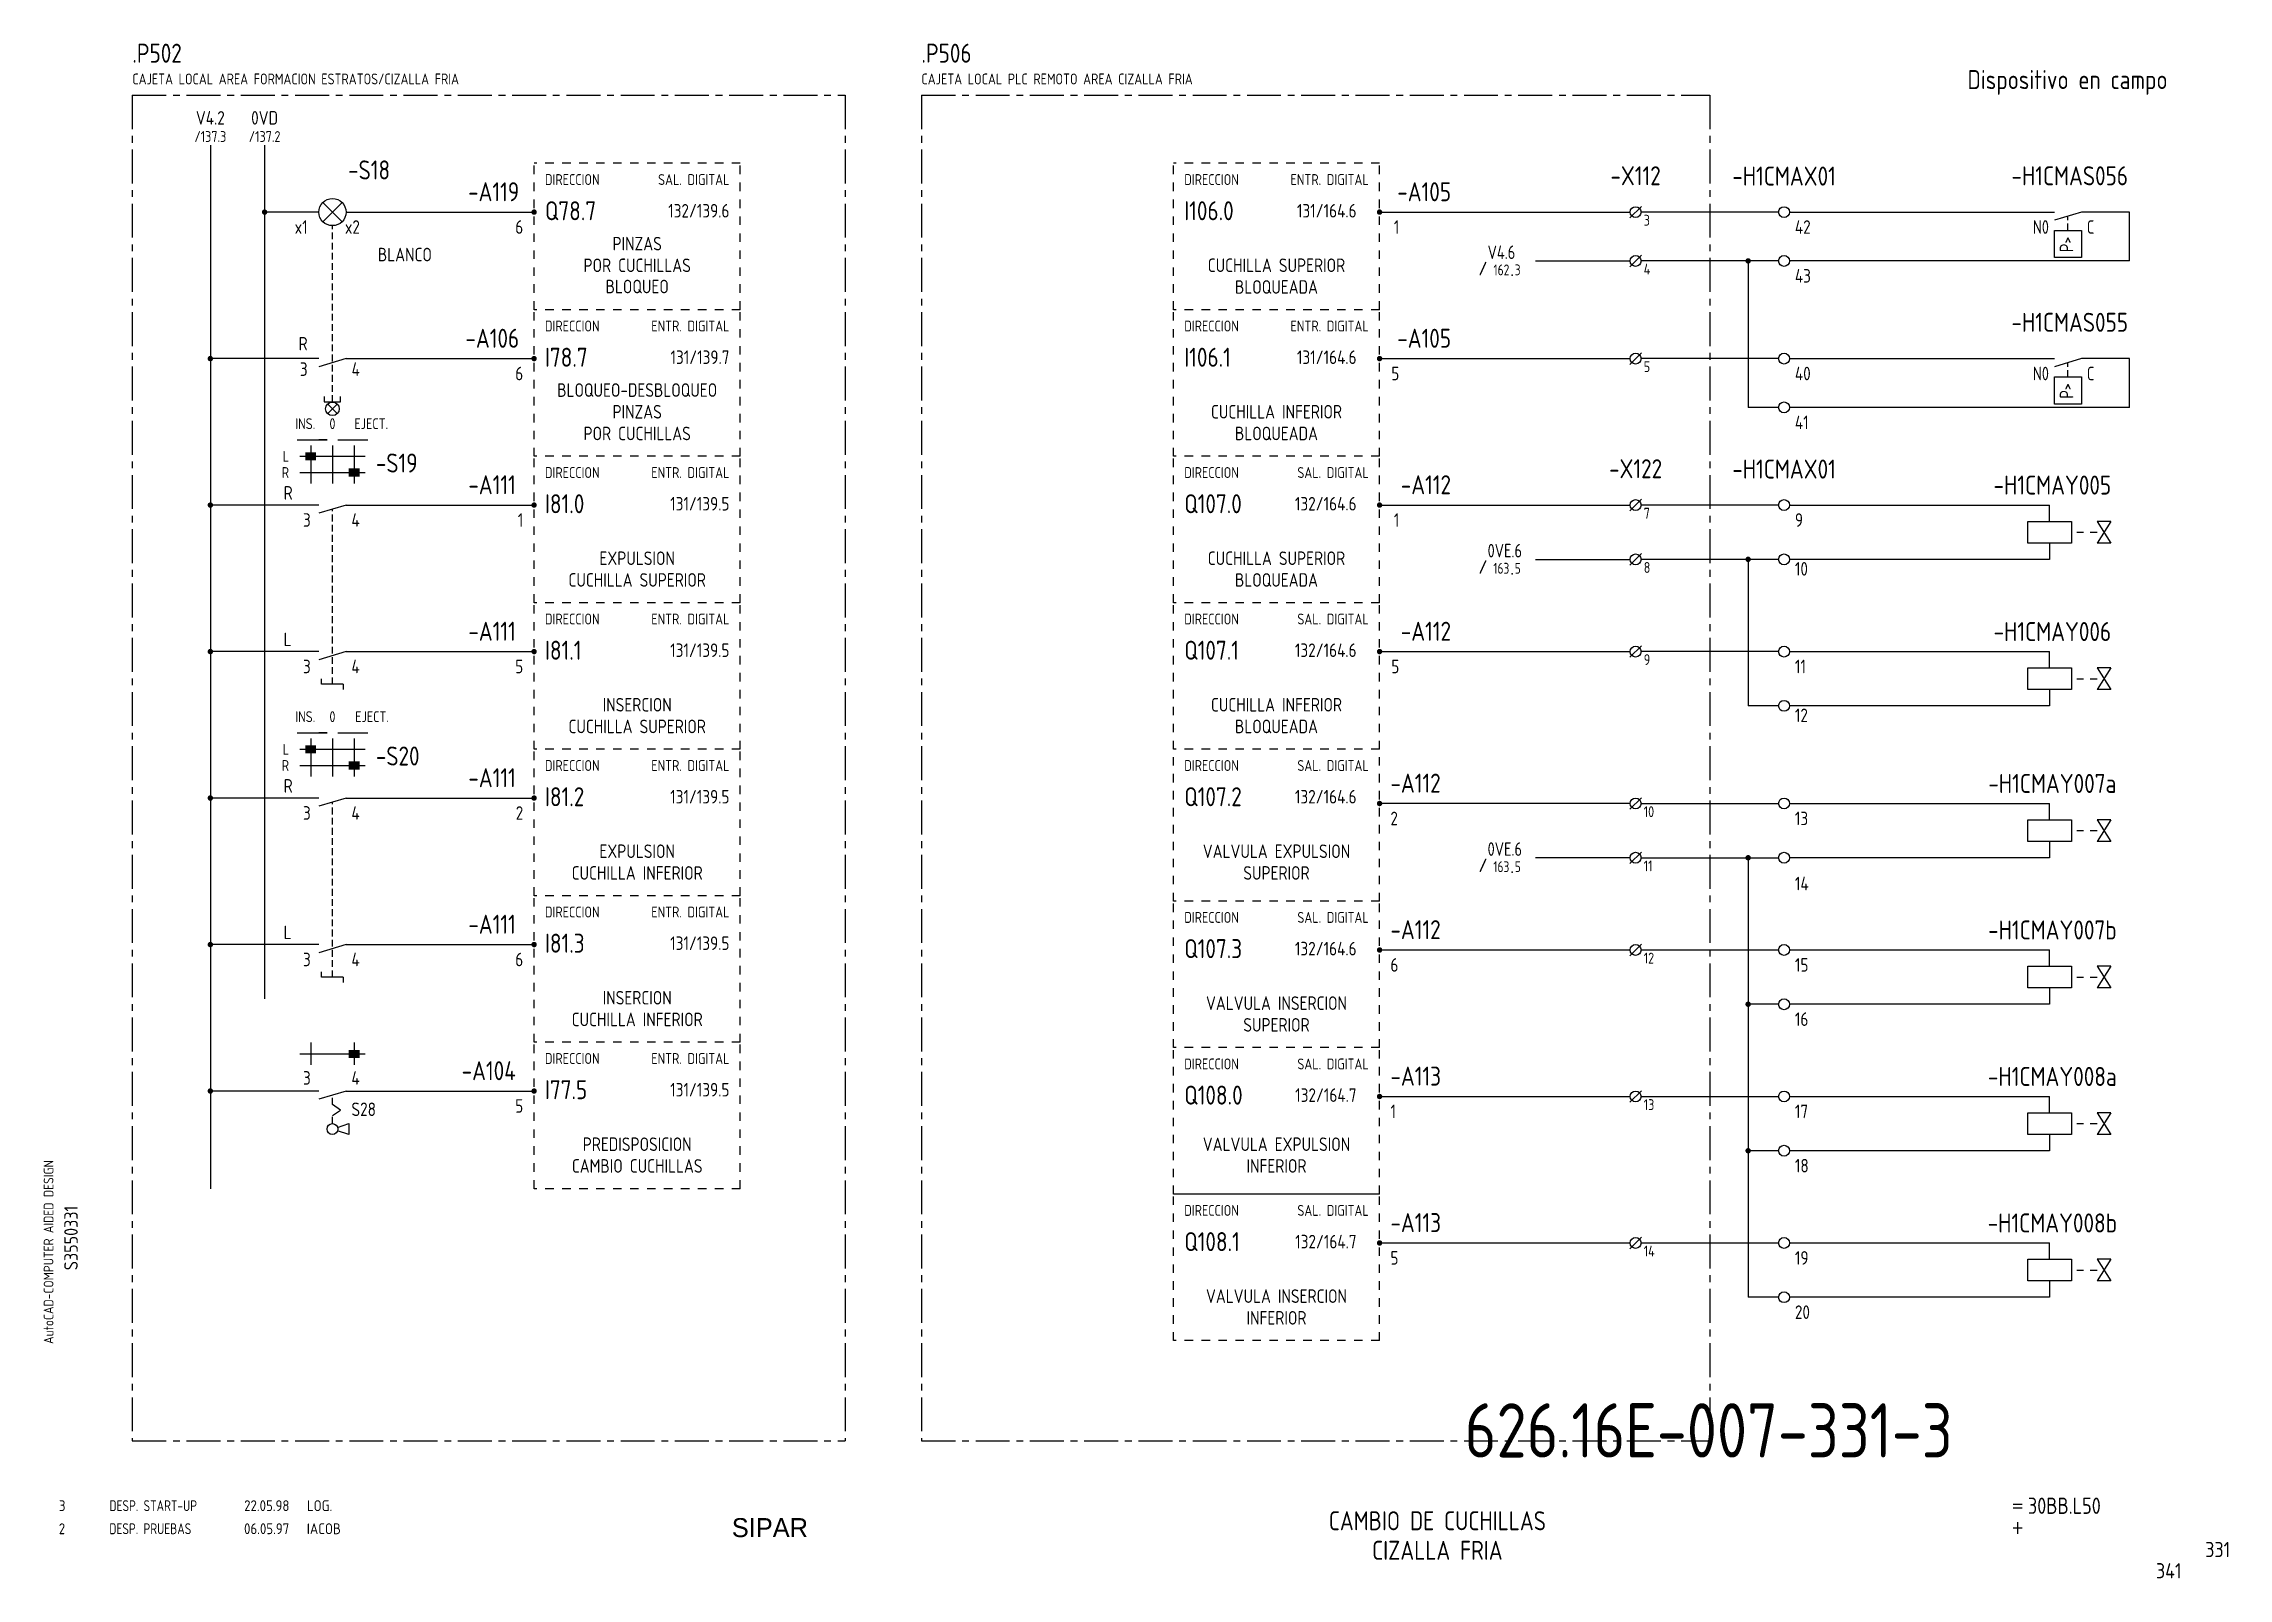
# Model space of a CAD drawing. Extents: x 10 to 412, y 6 to 288.
import ezdxf
from ezdxf.enums import TextEntityAlignment as Align

# ---------------------------------------------------------------- set-up
doc = ezdxf.new("R2010")
doc.units = 0
doc.header["$LTSCALE"] = 5
doc.header["$MEASUREMENT"] = 0
doc.header["$PDSIZE"] = -2
for name, pattern in [('CENTER', [2, 1.25, -0.25, 0.25, -0.25]), ('HIDDEN', [0.375, 0.25, -0.125]), ('HIDDEN1', [0.625, 0.3125, -0.3125])]:
    doc.linetypes.add(name, pattern=pattern)
doc.layers.get('0').update_dxf_attribs({"linetype": 'CONTINUOUS'})
doc.layers.add('3', color=3, linetype='CONTINUOUS')
doc.layers.add('CART', color=7, linetype='CONTINUOUS')
doc.styles.add('DIN', font='DIN.shx', dxfattribs={"width": 0.85})
doc.styles.add('ISO', font='DIN', dxfattribs={"width": 0.8})
doc.styles.add('N', font='ROMANS', dxfattribs={"width": 0.85, "height": 3})
doc.styles.add('SIMPLEX', font='SIMPLEX', dxfattribs={"width": 0.85})
doc.styles.add('X', font='UNIV.SHX', dxfattribs={"height": 3.5})

# ---------------------------------------------------------------- blocks, each defined once
blk = doc.blocks.new('CEI1076')
blk.add_point((-3.5, -1))
at = {"style": 'ISO'}
blk.add_text('/', height=2.5, dxfattribs=at).set_placement((-8, -1), align=Align.RIGHT)
for tag, height, style, flags, p in [('FG', 2, 'ISO', 8, (-4, -1)), ('#LINEA', 2.5, 'SIMPLEX', 1, (13.5, -4))]:
    blk.add_attdef(tag, text='', height=height, dxfattribs=dict(style=style, flags=flags)).set_placement(p, align=Align.RIGHT)
for tag, p, height, style, flags in [('CAT', (-3, -1), 2, 'ISO', 8), ('PRES', (2.5, -8.5), 2.5, 'SIMPLEX', 9)]:
    blk.add_attdef(tag, p, '', height=height, dxfattribs=dict(style=style, flags=flags))
at = {"color": 7, "linetype": 'Continuous', "style": 'ISO'}
blk.add_attdef('NOME', (3.5, 1), '', height=2.5, dxfattribs=at)
blk = doc.blocks.new('B5-3')
at = {"linetype": 'Continuous', "const_width": 0.5}
blk.add_lwpolyline([(-0.25, 0, 1), (0.25, 0, 1)], format="xyb", close=True, dxfattribs=at)
blk = doc.blocks.new('NORM')
at = {"color": 7}
blk.add_circle((1, 0), 1, dxfattribs=at)
at = {"color": 7, "style": 'SIMPLEX', "flags": 9}
for tag, p in [('QUADRO', (-6.5, 4)), ('SEZIONE', (-6.5, 2.5)), ('NUMO', (-6.5, 1)), ('NUMM', (-6.5, -0.5)), ('NOTEM', (-6.5, -2)), ('NOTEV', (-6.5, -3.5)), ('UTENZA', (-6.5, -5)), ('RIP', (-6.5, -6.5)), ('RAGGIO', (-6.5, -8))]:
    blk.add_attdef(tag, p, '', height=1, dxfattribs=at)
at = {"color": 7, "style": 'SIMPLEX', "width": 0.85, "flags": 8}
blk.add_attdef('NUMI', (2.5, 0.5), '', height=2.5, dxfattribs=at)
at = {"color": 3, "style": 'SIMPLEX', "flags": 8}
blk.add_attdef('MORSETTIERA', (2.5, -2.5), '', height=2, dxfattribs=at)
blk = doc.blocks.new('NORMALE')
at = {"linetype": 'Continuous'}
blk.add_line((-1.06, -1.06), (1.06, 1.06), dxfattribs=at)
at = {"color": 7}
blk.add_circle((0, 0), 1, dxfattribs=at)
at = {"color": 7, "style": 'SIMPLEX', "flags": 9}
for tag, p in [('QUADRO', (-7.5, 4)), ('SEZIONE', (-7.5, 2.5)), ('NUMO', (-7.5, 1)), ('NUMM', (-7.5, -0.5)), ('NOTEM', (-7.5, -2)), ('NOTEV', (-7.5, -3.5)), ('UTENZA', (-7.5, -5)), ('RIP', (-7.5, -6.5)), ('RAGGIO', (-7.5, -8))]:
    blk.add_attdef(tag, p, '', height=1, dxfattribs=at)
at = {"color": 3, "style": 'SIMPLEX', "flags": 8}
for tag, p in [('NUMI', (1.5, 0.5)), ('MORSETTIERA', (1.5, -2.5))]:
    blk.add_attdef(tag, p, '', height=2, dxfattribs=at)
blk = doc.blocks.new('LUM')
at = {"style": 'DIN', "width": 0.85}
for s, p in [('x1', (-4.57, -4)), ('x2', (5.06, -4)), ('R', (-4.57, -25.5)), ('3', (-4.57, -30.2)), ('4', (5.06, -30.2))]:
    blk.add_text(s, height=2.5, dxfattribs=at).set_placement(p, align=Align.RIGHT)
blk = doc.blocks.new('DESP')
at = {"color": 3, "style": 'DIN'}
for s, width, p in [('3', 0.9, (7.45, 13.02)), ('DESP. START-UP', 0.8, (16.76, 13.02)), ('22.05.98', 0.9, (41.59, 13.02)), ('LOG.', 0.9, (53.16, 13.02))]:
    blk.add_text(s, height=2, dxfattribs=dict(at, width=width)).set_placement(p)

msp = doc.modelspace()

# ---------------------------------------------------------------- linework, layer by layer
at = {"color": 3, "linetype": 'CENTER'}
for p, q in [((26, 279), (26, 31)), ((26, 279), (157.36, 279)), ((157.36, 279), (157.36, 31)), ((171.42, 279), (171.42, 31)), ((171.42, 279), (316.71, 279)), ((316.71, 279), (316.71, 31)), ((26, 31), (157.36, 31)), ((171.42, 31), (316.71, 31))]:
    msp.add_line(p, q, dxfattribs=at)
for p, q in [((40.38, 269.82), (40.38, 77.46)), ((50.38, 269.82), (50.38, 112.46)), ((60.38, 257.46), (50.38, 257.46)), ((65.38, 257.46), (70.38, 257.46)), ((70.38, 257.46), (100.04, 257.46)), ((255.85, 257.46), (302.03, 257.46)), ((329.39, 257.46), (304.03, 257.46)), ((331.39, 257.46), (380.2, 257.46)), ((385.2, 257.46), (380.2, 255.96)), ((380.2, 254.08), (385.2, 254.08)), ((380.2, 249.08), (380.2, 254.08)), ((394.03, 257.46), (385.2, 257.46)), ((385.2, 254.08), (385.2, 249.08)), ((394.03, 248.46), (394.03, 257.46)), ((284.6, 248.46), (302.03, 248.46)), ((329.39, 248.46), (304.03, 248.46)), ((323.77, 248.46), (323.77, 221.46)), ((394.03, 248.46), (331.39, 248.46)), ((385.2, 249.08), (380.2, 249.08)), ((60.38, 230.46), (40.38, 230.46)), ((65.38, 230.46), (60.38, 228.96)), ((65.38, 230.46), (70.38, 230.46)), ((70.38, 230.46), (100.04, 230.46)), ((255.85, 230.46), (302.03, 230.46)), ((329.39, 230.46), (304.03, 230.46)), ((331.39, 230.46), (380.2, 230.46)), ((385.2, 230.46), (380.2, 228.96)), ((394.03, 230.46), (385.2, 230.46)), ((394.03, 221.46), (394.03, 230.46)), ((380.2, 227.08), (385.2, 227.08)), ((380.2, 222.08), (380.2, 227.08)), ((385.2, 227.08), (385.2, 222.08)), ((61.38, 223.46), (61.38, 222.46)), ((61.38, 222.46), (64.38, 222.46)), ((64.38, 222.46), (64.38, 223.46)), ((329.39, 221.46), (323.77, 221.46)), ((394.03, 221.46), (331.39, 221.46)), ((385.2, 222.08), (380.2, 222.08)), ((56.38, 215.46), (61.88, 215.46)), ((58.88, 214.46), (58.88, 207.46)), ((62.88, 214.46), (62.88, 207.46)), ((63.88, 215.46), (69.38, 215.46)), ((66.88, 214.46), (66.88, 207.46)), ((56.88, 212.46), (68.88, 212.46)), ((56.88, 209.46), (68.88, 209.46)), ((60.38, 203.46), (40.38, 203.46)), ((65.38, 203.46), (60.38, 201.96)), ((65.38, 203.46), (89.38, 203.46)), ((71.38, 203.46), (100.04, 203.46)), ((255.85, 203.46), (302.03, 203.46)), ((329.39, 203.46), (304.03, 203.46)), ((331.39, 203.46), (379.33, 203.46)), ((384.33, 198.46), (385.58, 198.46)), ((386.83, 198.46), (388.08, 198.46)), ((284.6, 193.46), (302.03, 193.46)), ((329.39, 193.46), (304.03, 193.46)), ((323.77, 193.46), (323.77, 166.46)), ((379.33, 193.46), (331.39, 193.46)), ((60.38, 176.46), (40.38, 176.46)), ((65.38, 176.46), (60.38, 174.96)), ((65.38, 176.46), (89.38, 176.46)), ((71.38, 176.46), (100.04, 176.46)), ((255.85, 176.46), (302.03, 176.46)), ((329.39, 176.46), (304.03, 176.46)), ((331.39, 176.46), (379.33, 176.46)), ((384.33, 171.46), (385.58, 171.46)), ((386.83, 171.46), (388.08, 171.46)), ((329.39, 166.46), (323.77, 166.46)), ((379.33, 166.46), (331.39, 166.46)), ((56.38, 161.46), (61.88, 161.46)), ((63.88, 161.46), (69.38, 161.46)), ((56.88, 158.46), (68.88, 158.46)), ((58.88, 160.46), (58.88, 153.46)), ((62.88, 160.46), (62.88, 153.46)), ((66.88, 160.46), (66.88, 153.46)), ((56.88, 155.46), (68.88, 155.46)), ((60.38, 149.46), (40.38, 149.46)), ((65.38, 149.46), (60.38, 147.96)), ((65.38, 149.46), (89.38, 149.46)), ((71.38, 149.46), (100.04, 149.46)), ((302.03, 148.46), (255.85, 148.46)), ((304.03, 148.46), (329.39, 148.46)), ((331.39, 148.46), (379.33, 148.46)), ((384.33, 143.46), (385.58, 143.46)), ((386.83, 143.46), (388.08, 143.46)), ((302.03, 138.46), (284.6, 138.46)), ((304.03, 138.46), (329.39, 138.46)), ((323.77, 138.46), (323.77, 57.46)), ((379.33, 138.46), (331.39, 138.46)), ((60.38, 122.46), (40.38, 122.46)), ((65.38, 122.46), (60.38, 120.96)), ((65.38, 122.46), (89.38, 122.46)), ((71.38, 122.46), (100.04, 122.46)), ((255.85, 121.46), (302.03, 121.46)), ((304.03, 121.46), (329.39, 121.46)), ((331.39, 121.46), (379.33, 121.46)), ((384.33, 116.46), (385.58, 116.46)), ((386.83, 116.46), (388.08, 116.46)), ((329.39, 111.46), (323.77, 111.46)), ((379.33, 111.46), (331.39, 111.46)), ((56.88, 102.29), (68.88, 102.29)), ((58.88, 104.38), (58.88, 100.29)), ((66.88, 104.38), (66.88, 100.29)), ((60.38, 95.46), (40.38, 95.46)), ((65.38, 95.46), (60.38, 93.96)), ((64.38, 91.96), (62.88, 92.96)), ((65.38, 95.46), (100.04, 95.46)), ((255.85, 94.46), (302.03, 94.46)), ((304.03, 94.46), (329.39, 94.46)), ((331.39, 94.46), (379.33, 94.46)), ((62.88, 90.96), (64.38, 91.96)), ((63.83, 88.77), (65.88, 89.46)), ((65.88, 89.46), (65.88, 87.46)), ((384.33, 89.46), (385.58, 89.46)), ((386.83, 89.46), (388.08, 89.46)), ((65.88, 87.46), (63.83, 88.14)), ((329.39, 84.46), (323.77, 84.46)), ((379.33, 84.46), (331.39, 84.46)), ((255.85, 67.46), (302.03, 67.46)), ((304.03, 67.46), (329.39, 67.46)), ((331.39, 67.46), (379.33, 67.46)), ((384.33, 62.46), (385.58, 62.46)), ((386.83, 62.46), (388.08, 62.46)), ((329.39, 57.46), (323.77, 57.46)), ((379.33, 57.46), (331.39, 57.46))]:
    msp.add_line(p, q)
at = {"linetype": 'HIDDEN1'}
for p, q in [((138.04, 266.46), (100.04, 266.46)), ((100.04, 239.46), (100.04, 266.46)), ((138.04, 239.46), (138.04, 266.46)), ((217.85, 239.46), (217.85, 266.46)), ((255.85, 266.46), (217.85, 266.46)), ((255.85, 239.46), (255.85, 266.46)), ((100.04, 212.46), (100.04, 239.46)), ((138.04, 239.46), (100.04, 239.46)), ((138.04, 212.46), (138.04, 239.46)), ((255.85, 239.46), (217.85, 239.46)), ((255.85, 239.46), (217.85, 239.46)), ((217.85, 212.46), (217.85, 239.46)), ((255.85, 212.46), (255.85, 239.46)), ((100.04, 185.46), (100.04, 212.46)), ((138.04, 212.46), (100.04, 212.46)), ((138.04, 185.46), (138.04, 212.46)), ((217.85, 185.46), (217.85, 212.46)), ((255.85, 212.46), (217.85, 212.46)), ((255.85, 212.46), (217.85, 212.46)), ((255.85, 185.46), (255.85, 212.46)), ((138.04, 185.46), (100.04, 185.46)), ((100.04, 158.46), (100.04, 185.46)), ((138.04, 158.46), (138.04, 185.46)), ((255.85, 185.46), (217.85, 185.46)), ((255.85, 185.46), (217.85, 185.46)), ((217.85, 158.46), (217.85, 185.46)), ((255.85, 158.46), (255.85, 185.46)), ((100.04, 131.46), (100.04, 158.46)), ((138.04, 158.46), (100.04, 158.46)), ((138.04, 131.46), (138.04, 158.46)), ((255.85, 158.46), (217.85, 158.46)), ((217.85, 130.46), (217.85, 157.46)), ((255.85, 130.46), (255.85, 157.46)), ((138.04, 131.46), (100.04, 131.46)), ((100.04, 104.46), (100.04, 131.46)), ((138.04, 104.46), (138.04, 131.46)), ((255.85, 130.46), (217.85, 130.46)), ((217.85, 103.46), (217.85, 130.46)), ((255.85, 103.46), (255.85, 130.46)), ((138.04, 104.46), (100.04, 104.46)), ((100.04, 77.46), (100.04, 104.46)), ((138.04, 77.46), (138.04, 104.46)), ((255.85, 103.46), (217.85, 103.46)), ((217.85, 76.46), (217.85, 103.46)), ((255.85, 76.46), (255.85, 103.46)), ((138.04, 77.46), (100.04, 77.46)), ((217.85, 49.46), (217.85, 76.46)), ((255.85, 49.46), (255.85, 76.46)), ((255.85, 49.46), (217.85, 49.46))]:
    msp.add_line(p, q, dxfattribs=at)
at = {"linetype": 'Continuous'}
for p, q in [((61.12, 255.69), (64.65, 259.23)), ((64.65, 255.69), (61.12, 259.23)), ((63.77, 220.32), (62, 222.09)), ((62, 220.32), (63.77, 222.09)), ((379.33, 200.46), (379.33, 203.46)), ((375.33, 200.46), (383.33, 200.46)), ((375.33, 196.46), (375.33, 200.46)), ((383.33, 200.46), (383.33, 196.46)), ((390.58, 200.46), (388.08, 200.46)), ((388.08, 200.46), (390.58, 196.46)), ((390.58, 200.46), (388.08, 196.46)), ((383.33, 196.46), (375.33, 196.46)), ((379.33, 196.46), (379.33, 193.46)), ((390.58, 196.46), (388.08, 196.46)), ((375.33, 173.46), (383.33, 173.46)), ((375.33, 169.46), (375.33, 173.46)), ((379.33, 173.46), (379.33, 176.46)), ((383.33, 173.46), (383.33, 169.46)), ((390.58, 173.46), (388.08, 169.46)), ((388.08, 173.46), (390.58, 169.46)), ((390.58, 173.46), (388.08, 173.46)), ((60.88, 170.46), (60.88, 171.46)), ((64.88, 170.46), (60.88, 170.46)), ((64.88, 170.46), (64.88, 169.46)), ((383.33, 169.46), (375.33, 169.46)), ((379.33, 169.46), (379.33, 166.46)), ((390.58, 169.46), (388.08, 169.46)), ((375.33, 145.46), (383.33, 145.46)), ((375.33, 141.46), (375.33, 145.46)), ((379.33, 145.46), (379.33, 148.46)), ((383.33, 145.46), (383.33, 141.46)), ((390.58, 145.46), (388.08, 141.46)), ((388.08, 145.46), (390.58, 141.46)), ((390.58, 145.46), (388.08, 145.46)), ((383.33, 141.46), (375.33, 141.46)), ((379.33, 141.46), (379.33, 138.46)), ((390.58, 141.46), (388.08, 141.46)), ((379.33, 118.46), (379.33, 121.46)), ((60.88, 116.46), (60.88, 117.46)), ((375.33, 118.46), (383.33, 118.46)), ((375.33, 114.46), (375.33, 118.46)), ((383.33, 118.46), (383.33, 114.46)), ((388.08, 118.46), (390.58, 114.46)), ((390.58, 118.46), (388.08, 114.46)), ((390.58, 118.46), (388.08, 118.46)), ((64.88, 116.46), (60.88, 116.46)), ((64.88, 116.46), (64.88, 115.46)), ((383.33, 114.46), (375.33, 114.46)), ((379.33, 114.46), (379.33, 111.46)), ((390.58, 114.46), (388.08, 114.46)), ((379.33, 91.46), (379.33, 94.46)), ((375.33, 91.46), (383.33, 91.46)), ((375.33, 87.46), (375.33, 91.46)), ((383.33, 91.46), (383.33, 87.46)), ((388.08, 91.46), (390.58, 87.46)), ((390.58, 91.46), (388.08, 87.46)), ((390.58, 91.46), (388.08, 91.46)), ((383.33, 87.46), (375.33, 87.46)), ((379.33, 87.46), (379.33, 84.46)), ((390.58, 87.46), (388.08, 87.46)), ((255.85, 76.46), (217.85, 76.46)), ((375.33, 60.46), (375.33, 64.46)), ((375.33, 64.46), (383.33, 64.46)), ((379.33, 64.46), (379.33, 67.46)), ((383.33, 64.46), (383.33, 60.46)), ((388.08, 64.46), (390.58, 60.46)), ((390.58, 64.46), (388.08, 60.46)), ((390.58, 64.46), (388.08, 64.46)), ((383.33, 60.46), (375.33, 60.46)), ((379.33, 60.46), (379.33, 57.46)), ((390.58, 60.46), (388.08, 60.46))]:
    msp.add_line(p, q, dxfattribs=at)
at = {"linetype": 'HIDDEN'}
for p, q in [((62.88, 222.45), (62.88, 254.96)), ((382.7, 254.08), (382.7, 256.71)), ((382.7, 227.08), (382.7, 229.71)), ((62.88, 170.46), (62.88, 202.71)), ((62.88, 116.46), (62.88, 148.71)), ((62.88, 92.96), (62.88, 94.71)), ((62.88, 89.46), (62.88, 90.96))]:
    msp.add_line(p, q, dxfattribs=at)
at = {"const_width": 0.5}
for points in [[(50.13, 257.46, 1), (50.63, 257.46, 1)], [(40.13, 230.46, 1), (40.63, 230.46, 1)], [(40.13, 203.46, 1), (40.63, 203.46, 1)], [(40.13, 176.46, 1), (40.63, 176.46, 1)], [(40.13, 149.46, 1), (40.63, 149.46, 1)], [(323.52, 138.46, 1), (324.02, 138.46, 1)], [(40.13, 122.46, 1), (40.63, 122.46, 1)], [(323.52, 111.46, 1), (324.02, 111.46, 1)], [(40.13, 95.46, 1), (40.63, 95.46, 1)], [(323.52, 84.46, 1), (324.02, 84.46, 1)]]:
    msp.add_lwpolyline(points, format="xyb", close=True, dxfattribs=at)
for points in [[(61.88, 215.46), (60.38, 215.46)], [(63.88, 215.46), (65.38, 215.46)], [(61.88, 161.46), (60.38, 161.46)], [(63.88, 161.46), (65.38, 161.46)]]:
    msp.add_lwpolyline(points)
at = {"const_width": 1.5}
for points in [[(57.88, 212.46), (59.88, 212.46)], [(65.88, 209.46), (67.88, 209.46)], [(57.88, 158.46), (59.88, 158.46)], [(65.88, 155.46), (67.88, 155.46)], [(65.88, 102.29), (67.88, 102.29)]]:
    msp.add_lwpolyline(points, dxfattribs=at)
for centre, radius in [((62.88, 257.46), 2.5), ((330.39, 148.46), 1), ((330.39, 138.46), 1), ((330.39, 121.46), 1), ((330.39, 111.46), 1), ((330.39, 94.46), 1), ((62.88, 88.46), 1), ((330.39, 84.46), 1), ((330.39, 67.46), 1), ((330.39, 57.46), 1)]:
    msp.add_circle(centre, radius)
at = {"linetype": 'Continuous'}
msp.add_circle((62.88, 221.2), 1.25, dxfattribs=at)

# ---------------------------------------------------------------- block references
for p in [(100.04, 257.46), (100.04, 230.46), (100.04, 203.46), (100.04, 176.46), (100.04, 149.46), (255.85, 148.46), (100.04, 122.46), (255.85, 121.46), (100.04, 95.46), (255.85, 94.46), (255.85, 67.46)]:
    msp.add_blockref('B5-3', p)
at = {"xscale": -1}
for p in [(255.85, 257.46), (255.85, 230.46), (255.85, 203.46), (255.85, 176.46)]:
    msp.add_blockref('B5-3', p, dxfattribs=at)
at = {"linetype": 'Continuous'}
ref = msp.add_blockref('NORMALE', (303.03, 257.46), dxfattribs=at)
ref.add_attrib('MORSETTIERA', '3', (304.53, 254.96), dxfattribs={"color": 7, "height": 2, "style": 'DIN', "width": 0.85, "flags": 8})
for name, p in [('NORM', (329.39, 257.46)), ('LUM', (62.88, 257.46)), ('NORM', (329.39, 248.46)), ('NORM', (329.39, 230.46)), ('NORM', (329.39, 221.46)), ('NORM', (329.39, 203.46)), ('NORM', (329.39, 193.46)), ('NORM', (329.39, 176.46)), ('NORM', (329.39, 166.46)), ('DESP', (5.02, 5.02))]:
    msp.add_blockref(name, p, dxfattribs=at)
ref = msp.add_blockref('CEI1076', (283.76, 246.81))
ref.add_attrib('NOME', 'V4.6', (275.76, 248.81), dxfattribs={"color": 7, "linetype": 'Continuous', "height": 2.5, "style": 'DIN', "width": 0.8})
ref.add_attrib('FG', '162', dxfattribs={"height": 2, "style": 'DIN', "width": 0.8, "flags": 8}).set_placement((279.76, 245.81), align=Align.RIGHT)
ref.add_attrib('CAT', '3', (280.76, 245.81), dxfattribs={"height": 2, "style": 'DIN', "width": 0.8, "flags": 8})
ref = msp.add_blockref('NORMALE', (303.03, 248.46), dxfattribs=at)
ref.add_attrib('MORSETTIERA', '4', (304.53, 245.96), dxfattribs={"color": 7, "height": 2, "style": 'DIN', "width": 0.85, "flags": 8})
at = {"rotation": 180}
for p in [(323.77, 248.46), (323.77, 193.46)]:
    msp.add_blockref('B5-3', p, dxfattribs=at)
at = {"linetype": 'Continuous'}
ref = msp.add_blockref('NORMALE', (303.03, 230.46), dxfattribs=at)
ref.add_attrib('MORSETTIERA', '5', (304.53, 227.96), dxfattribs={"color": 7, "height": 2, "style": 'DIN', "width": 0.85, "flags": 8})
ref = msp.add_blockref('NORMALE', (303.03, 203.46), dxfattribs=at)
ref.add_attrib('MORSETTIERA', '7', (304.53, 200.96), dxfattribs={"color": 7, "height": 2, "style": 'DIN', "width": 0.85, "flags": 8})
ref = msp.add_blockref('CEI1076', (283.76, 191.81))
ref.add_attrib('NOME', '0VE.6', (275.76, 193.81), dxfattribs={"color": 7, "linetype": 'Continuous', "height": 2.5, "style": 'DIN', "width": 0.8})
ref.add_attrib('FG', '163', dxfattribs={"height": 2, "style": 'DIN', "width": 0.8, "flags": 8}).set_placement((279.76, 190.81), align=Align.RIGHT)
ref.add_attrib('CAT', '5', (280.76, 190.81), dxfattribs={"height": 2, "style": 'DIN', "width": 0.8, "flags": 8})
ref = msp.add_blockref('NORMALE', (303.03, 193.46), dxfattribs=at)
ref.add_attrib('MORSETTIERA', '8', (304.53, 190.96), dxfattribs={"color": 7, "height": 2, "style": 'DIN', "width": 0.85, "flags": 8})
ref = msp.add_blockref('NORMALE', (303.03, 176.46), dxfattribs=at)
ref.add_attrib('MORSETTIERA', '9', (304.53, 173.96), dxfattribs={"color": 7, "height": 2, "style": 'DIN', "width": 0.85, "flags": 8})
ref = msp.add_blockref('NORMALE', (303.03, 148.46), dxfattribs=at)
ref.add_attrib('MORSETTIERA', '10', (304.53, 145.96), dxfattribs={"color": 7, "height": 2, "style": 'DIN', "width": 0.85, "flags": 8})
ref = msp.add_blockref('CEI1076', (283.76, 136.81))
ref.add_attrib('NOME', '0VE.6', (275.76, 138.81), dxfattribs={"color": 7, "linetype": 'Continuous', "height": 2.5, "style": 'DIN', "width": 0.8})
ref.add_attrib('FG', '163', dxfattribs={"height": 2, "style": 'DIN', "width": 0.8, "flags": 8}).set_placement((279.76, 135.81), align=Align.RIGHT)
ref.add_attrib('CAT', '5', (280.76, 135.81), dxfattribs={"height": 2, "style": 'DIN', "width": 0.8, "flags": 8})
ref = msp.add_blockref('NORMALE', (303.03, 138.46), dxfattribs=at)
ref.add_attrib('MORSETTIERA', '11', (304.53, 135.96), dxfattribs={"color": 7, "height": 2, "style": 'DIN', "width": 0.85, "flags": 8})
ref = msp.add_blockref('NORMALE', (303.03, 121.46), dxfattribs=at)
ref.add_attrib('MORSETTIERA', '12', (304.53, 118.96), dxfattribs={"color": 7, "height": 2, "style": 'DIN', "width": 0.85, "flags": 8})
ref = msp.add_blockref('NORMALE', (303.03, 94.46), dxfattribs=at)
ref.add_attrib('MORSETTIERA', '13', (304.53, 91.96), dxfattribs={"color": 7, "height": 2, "style": 'DIN', "width": 0.85, "flags": 8})
ref = msp.add_blockref('NORMALE', (303.03, 67.46), dxfattribs=at)
ref.add_attrib('MORSETTIERA', '14', (304.53, 64.96), dxfattribs={"color": 7, "height": 2, "style": 'DIN', "width": 0.85, "flags": 8})

# ---------------------------------------------------------------- texts
at = {"color": 3, "style": 'DIN'}
for s, height, width, p in [('.P502', 3.5, 0.85, (26, 285)), ('.P506', 3.5, 0.85, (171.42, 285)), ('Q78.7', 3.5, 0.85, (102.04, 255.96)), ('I106.0', 3.5, 0.85, (219.85, 255.96)), ('I78.7', 3.5, 0.85, (102.04, 228.96)), ('I106.1', 3.5, 0.85, (219.85, 228.96)), ('I81.0', 3.5, 0.85, (102.04, 201.96)), ('Q107.0', 3.5, 0.85, (219.85, 201.96)), ('I81.1', 3.5, 0.85, (102.04, 174.96)), ('Q107.1', 3.5, 0.85, (219.85, 174.96)), ('I81.2', 3.5, 0.85, (102.04, 147.96)), ('Q107.2', 3.5, 0.85, (219.85, 147.96)), ('I81.3', 3.5, 0.85, (102.04, 120.96)), ('Q107.3', 3.5, 0.85, (219.85, 119.96)), ('I77.5', 3.5, 0.85, (102.04, 93.96)), ('Q108.0', 3.5, 0.85, (219.85, 92.96)), ('Q108.1', 3.5, 0.85, (219.85, 65.96)), ('2', 2, 0.9, (12.45, 13.79)), ('DESP. PRUEBAS', 2, 0.8, (21.76, 13.79)), ('06.05.97', 2, 0.9, (46.59, 13.79)), ('IACOB', 2, 0.9, (58.16, 13.79))]:
    msp.add_text(s, height=height, dxfattribs=dict(at, width=width)).set_placement(p)
at = {"style": 'DIN'}
for s, height, width, p in [('CAJETA LOCAL AREA FORMACION ESTRATOS/CIZALLA FRIA', 2, 0.85, (26, 281)), ('CAJETA LOCAL PLC REMOTO AREA CIZALLA FRIA', 2, 0.85, (171.42, 281)), ('42', 2.5, 0.85, (332.39, 253.46)), ('C', 2.5, 0.8, (386.2, 253.46)), ('BLANCO', 2.5, 0.85, (71.25, 248.38)), ('43', 2.5, 0.85, (332.39, 244.46)), ('40', 2.5, 0.85, (332.39, 226.46)), ('C', 2.5, 0.8, (386.2, 226.46)), ('41', 2.5, 0.85, (332.39, 217.46)), ('9', 2.5, 0.85, (332.39, 199.46)), ('10', 2.5, 0.85, (332.39, 190.46)), ('11', 2.5, 0.85, (332.39, 172.46)), ('12', 2.5, 0.85, (332.39, 163.46)), ('2', 2.5, 0.85, (257.85, 144.46)), ('13', 2.5, 0.85, (332.39, 144.46)), ('14', 2.5, 0.85, (332.39, 132.46)), ('6', 2.5, 0.85, (257.85, 117.46)), ('15', 2.5, 0.85, (332.39, 117.46)), ('16', 2.5, 0.85, (332.39, 107.46)), ('1', 2.5, 0.85, (257.85, 90.46)), ('17', 2.5, 0.85, (332.39, 90.46)), ('18', 2.5, 0.85, (332.39, 80.46)), ('5', 2.5, 0.85, (257.85, 63.46)), ('19', 2.5, 0.85, (332.39, 63.46)), ('20', 2.5, 0.85, (332.39, 53.46))]:
    msp.add_text(s, height=height, dxfattribs=dict(at, width=width)).set_placement(p)
at = {"color": 2, "style": 'DIN', "width": 0.85}
msp.add_text('Dispositivo en campo', height=3.5, dxfattribs=at).set_placement((382.63, 280.13), align=Align.CENTER)
at = {"style": 'DIN', "width": 0.85}
for s, height, p in [('V4.2', 2.5, (40.38, 273.58)), ('0VD', 2.5, (50.38, 273.58)), ('/137.3', 2, (40.38, 270.39)), ('/137.2', 2, (50.38, 270.39)), ('PINZAS', 2.5, (119.04, 250.4)), ('POR CUCHILLAS', 2.5, (119.04, 246.4)), ('CUCHILLA SUPERIOR', 2.5, (236.85, 246.41)), ('BLOQUEO', 2.5, (119.04, 242.49)), ('BLOQUEADA', 2.5, (236.85, 242.41)), ('BLOQUEO-DESBLOQUEO', 2.5, (119.04, 223.41)), ('PINZAS', 2.5, (119.04, 219.41)), ('CUCHILLA INFERIOR', 2.5, (236.85, 219.41)), ('POR CUCHILLAS', 2.5, (119.04, 215.41)), ('BLOQUEADA', 2.5, (236.85, 215.41)), ('EXPULSION', 2.5, (119.04, 192.41)), ('CUCHILLA SUPERIOR', 2.5, (236.85, 192.41)), ('CUCHILLA SUPERIOR', 2.5, (119.04, 188.41)), ('BLOQUEADA', 2.5, (236.85, 188.41)), ('INSERCION', 2.5, (119.04, 165.41)), ('CUCHILLA INFERIOR', 2.5, (236.85, 165.41)), ('CUCHILLA SUPERIOR', 2.5, (119.04, 161.41)), ('BLOQUEADA', 2.5, (236.85, 161.41)), ('EXPULSION', 2.5, (119.04, 138.41)), ('VALVULA EXPULSION', 2.5, (236.85, 138.41)), ('CUCHILLA INFERIOR', 2.5, (119.04, 134.41)), ('SUPERIOR', 2.5, (236.85, 134.41)), ('INSERCION', 2.5, (119.04, 111.41)), ('VALVULA INSERCION', 2.5, (236.85, 110.41)), ('CUCHILLA INFERIOR', 2.5, (119.04, 107.41)), ('SUPERIOR', 2.5, (236.85, 106.41)), ('PREDISPOSICION', 2.5, (119.04, 84.41)), ('VALVULA EXPULSION', 2.5, (236.85, 84.41)), ('CAMBIO CUCHILLAS', 2.5, (119.04, 80.41)), ('INFERIOR', 2.5, (236.85, 80.41)), ('VALVULA INSERCION', 2.5, (236.85, 56.41)), ('INFERIOR', 2.5, (236.85, 52.41))]:
    msp.add_text(s, height=height, dxfattribs=at).set_placement(p, align=Align.CENTER)
at = {"color": 3, "style": 'DIN', "width": 0.85}
for s, p in [('-X112', (303.03, 262.41)), ('-H1CMAX01', (330.39, 262.35)), ('-X122', (303.03, 208.41)), ('-H1CMAX01', (330.39, 208.35)), ('-H1CMAY005', (379.83, 205.4)), ('-H1CMAY006', (379.83, 178.4)), ('-H1CMAY007a', (379.83, 150.4)), ('-H1CMAY007b', (379.83, 123.4)), ('-H1CMAY008a', (379.83, 96.4)), ('-H1CMAY008b', (379.83, 69.4))]:
    msp.add_text(s, height=3.5, dxfattribs=at).set_placement(p, align=Align.CENTER)
for s, p in [('-A119', (97.29, 259.46)), ('-A105', (269.02, 259.46)), ('-A106', (97.29, 232.46)), ('-A105', (269.02, 232.46)), ('-A111', (96.67, 205.46)), ('-A112', (269.02, 205.46)), ('-A111', (96.67, 178.46)), ('-A112', (269.02, 178.46)), ('-A111', (96.67, 151.46)), ('-A111', (96.67, 124.46)), ('-A104', (96.67, 97.46))]:
    msp.add_text(s, height=3.5, dxfattribs=at).set_placement(p, align=Align.RIGHT)
at = {"color": 1, "style": 'DIN', "width": 0.85}
for p in [(102.04, 262.46), (219.85, 262.46), (102.04, 235.46), (219.85, 235.46), (102.04, 208.46), (219.85, 208.46), (102.04, 181.46), (219.85, 181.46), (102.04, 154.46), (219.85, 154.46), (102.04, 127.46), (219.85, 126.46), (102.04, 100.46), (219.85, 99.46), (219.85, 72.46)]:
    msp.add_text('DIRECCION', height=2, dxfattribs=at).set_placement(p)
at = {"color": 1, "linetype": 'Continuous', "style": 'DIN', "width": 0.85}
for s, p in [('SAL. DIGITAL', (136.04, 262.46)), ('ENTR. DIGITAL', (136.04, 208.46)), ('ENTR. DIGITAL', (136.04, 181.46)), ('ENTR. DIGITAL', (136.04, 154.46)), ('ENTR. DIGITAL', (136.04, 127.46)), ('ENTR. DIGITAL', (136.04, 100.46))]:
    msp.add_text(s, height=2, dxfattribs=at).set_placement(p, align=Align.RIGHT)
at = {"color": 1, "style": 'DIN', "width": 0.85}
for s, p in [('ENTR. DIGITAL', (253.85, 262.46)), ('ENTR. DIGITAL', (136.04, 235.46)), ('ENTR. DIGITAL', (253.85, 235.46)), ('L', (54.88, 211.46)), ('R', (54.88, 208.46)), ('SAL. DIGITAL', (253.85, 208.46)), ('SAL. DIGITAL', (253.85, 181.46)), ('L', (54.88, 157.46)), ('R', (54.88, 154.46)), ('SAL. DIGITAL', (253.85, 154.46)), ('SAL. DIGITAL', (253.85, 126.46)), ('SAL. DIGITAL', (253.85, 99.46)), ('SAL. DIGITAL', (253.85, 72.46))]:
    msp.add_text(s, height=2, dxfattribs=at).set_placement(p, align=Align.RIGHT)
at = {"style": 'DIN'}
for s, width, p in [('132/139.6', 0.85, (136.04, 256.46)), ('131/164.6', 0.85, (251.61, 256.46)), ('6', 0.85, (98.04, 253.46)), ('1', 0.85, (259.49, 253.46)), ('N0', 0.8, (379.2, 253.46)), ('131/139.7', 0.85, (136.04, 229.46)), ('131/164.6', 0.85, (251.61, 229.46)), ('6', 0.85, (98.04, 226.46)), ('5', 0.85, (259.49, 226.46)), ('N0', 0.8, (379.2, 226.46)), ('1', 0.85, (98.04, 199.46)), ('131/139.5', 0.85, (136.04, 202.46)), ('132/164.6', 0.85, (251.61, 202.46)), ('1', 0.85, (259.49, 199.46)), ('131/139.5', 0.85, (136.04, 175.46)), ('132/164.6', 0.85, (251.61, 175.46)), ('5', 0.85, (98.04, 172.46)), ('5', 0.85, (259.49, 172.46)), ('131/139.5', 0.85, (136.04, 148.46)), ('132/164.6', 0.85, (251.61, 148.46)), ('2', 0.85, (98.04, 145.46)), ('6', 0.85, (98.04, 118.46)), ('131/139.5', 0.85, (136.04, 121.46)), ('132/164.6', 0.85, (251.61, 120.46)), ('131/139.5', 0.85, (136.04, 94.46)), ('5', 0.85, (98.04, 91.46)), ('132/164.7', 0.85, (251.61, 93.46)), ('132/164.7', 0.85, (251.61, 66.46))]:
    msp.add_text(s, height=2.5, dxfattribs=dict(at, width=width)).set_placement(p, align=Align.RIGHT)
at = {"style": 'DIN', "width": 0.8}
for p in [(383.7, 250.08), (383.7, 223.08)]:
    msp.add_text('P>', height=2.5, rotation=90, dxfattribs=at).set_placement(p)
at = {"color": 1, "style": 'DIN', "width": 0.85}
for s, p in [('INS.', (57.88, 217.46)), ('0', (62.88, 217.46)), ('EJECT.', (70.03, 217.46)), ('INS.', (57.88, 163.46)), ('0', (62.88, 163.46)), ('EJECT.', (70.19, 163.46))]:
    msp.add_text(s, height=2, dxfattribs=at).set_placement(p, align=Align.CENTER)
at = {"color": 7, "style": 'DIN', "width": 0.85}
for s, p in [('R', (53.88, 204.46)), ('4', (66.38, 199.46)), ('L', (53.88, 177.46)), ('4', (66.38, 172.46)), ('R', (53.88, 150.46)), ('4', (66.38, 145.46)), ('L', (53.88, 123.46)), ('4', (66.38, 118.46)), ('4', (66.38, 96.63)), ('S28', (66.38, 90.85))]:
    msp.add_text(s, height=2.5, dxfattribs=at).set_placement(p)
for p in [(58.88, 199.46), (58.88, 172.46), (58.88, 145.46), (58.88, 118.46), (58.88, 96.63)]:
    msp.add_text('3', height=2.5, dxfattribs=at).set_placement(p, align=Align.RIGHT)
at = {"color": 2, "insert": (271.53, 37.92), "char_height": 10, "width": 111.0411, "attachment_point": 1, "style": 'DIN'}
msp.add_mtext('626.16E-007-331-3', dxfattribs=at)
at = {"layer": '3', "style": 'DIN', "width": 0.85}
for s, p in [('-S18', (65.77, 263.48)), ('-S19', (70.88, 209.46)), ('-S20', (70.88, 155.46)), ('-A112', (257.85, 150.46)), ('-A112', (257.85, 123.46)), ('-A113', (257.85, 96.46)), ('-A113', (257.85, 69.46))]:
    msp.add_text(s, height=3.5, dxfattribs=at).set_placement(p)
for s, p in [('-H1CMAS056', (383.03, 262.4)), ('-H1CMAS055', (383.03, 235.4))]:
    msp.add_text(s, height=3.5, dxfattribs=at).set_placement(p, align=Align.CENTER)
at = {"layer": '3', "color": 2, "style": 'DIN', "width": 0.85}
for s, p in [('CAMBIO DE CUCHILLAS', (266.5, 14.51)), ('CIZALLA FRIA', (266.5, 9.07))]:
    msp.add_text(s, height=3.5, dxfattribs=at).set_placement(p, align=Align.CENTER)
at = {"layer": 'CART', "color": 1, "style": 'DIN', "width": 0.9}
msp.add_text('AutoCAD-COMPUTER AIDED DESIGN', height=1.8, rotation=90, dxfattribs=at).set_placement((11.47, 48.84))
at = {"layer": 'CART', "color": 3, "style": 'N', "width": 0.85}
for s, p in [('=', (372.24, 17.91)), ('+', (372.24, 13.87))]:
    msp.add_text(s, height=2.5, dxfattribs=at).set_placement(p)
at = {"layer": 'CART', "color": 3, "style": 'DIN', "width": 0.9, "flags": 1}
msp.add_attdef('S3550331', text='', height=2.5, rotation=90, dxfattribs=at).set_placement((15.95, 68.38), align=Align.CENTER)
at = {"layer": 'CART', "color": 3, "style": 'DIN', "width": 0.85}
msp.add_attdef('30BB.L50', text='', height=3, dxfattribs=at).set_placement((375.33, 16.63), align=Align.BOTTOM_LEFT)
at = {"layer": 'CART', "color": 6, "style": 'X', "flags": 1}
msp.add_attdef('SIPAR', text='', height=3.5, dxfattribs=at).set_placement((143.5, 15), align=Align.MIDDLE)
at = {"layer": 'CART', "color": 2, "style": 'DIN', "width": 0.9, "flags": 1}
msp.add_attdef('331', text='', height=2.8, dxfattribs=at).set_placement((412.6, 9.56), align=Align.RIGHT)
at = {"layer": 'CART', "color": 7, "style": 'DIN', "width": 0.9, "flags": 1}
msp.add_attdef('341', (398.93, 5.65), '', height=2.8, dxfattribs=at)

doc.saveas('drawing.dxf')
